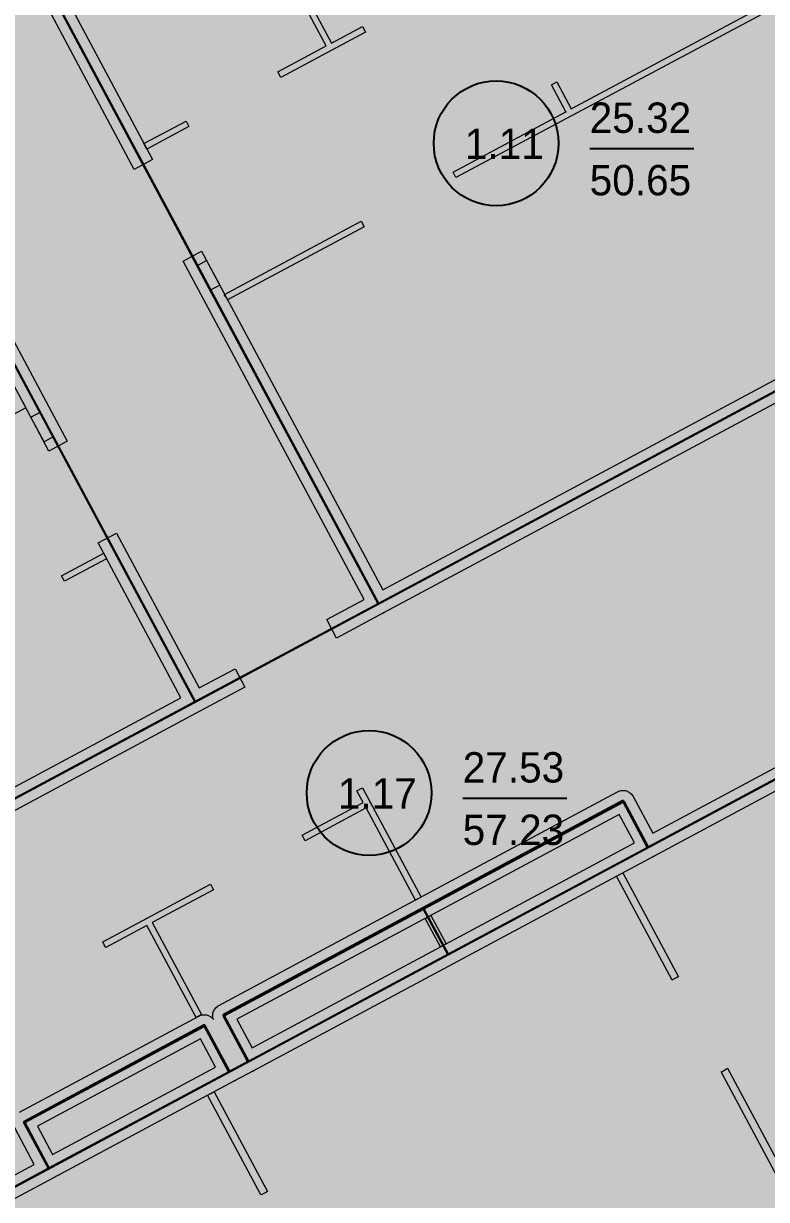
# Model space of a CAD drawing. Header units: millimetres. Extents: x 0 to 224629, y -187555 to 25097.
# Drawn here: x 69066 to 76210, y -154890 to -143588 of the extents above; entities that cross this region are included whole.
import ezdxf

# ---------------------------------------------------------------- set-up
doc = ezdxf.new("R2010")
doc.units = ezdxf.units.MM
doc.linetypes.add('Solid', pattern=[0])
for name, color, linetype, lineweight in [('Inner Walls', 5, 'Solid', 0), ('One-Bedroom Apartment', 252, 'Solid', 25), ('Room Objects', 47, 'Solid', 15), ('Room Walls', 47, 'Solid', 35), ('Service Area', 252, 'Solid', 25), ('Three-Bedroom Apartment', 151, 'Solid', 25)]:
    doc.layers.add(name, color=color, linetype=linetype, lineweight=lineweight)
doc.styles.add('Dialog.plain', font='Dialog.plain')

msp = doc.modelspace()

# ---------------------------------------------------------------- hatches: boundary and pattern name
at = {"layer": 'One-Bedroom Apartment', "linetype": 'Solid', "lineweight": 25}
for points in [[(69374, -143366), (71232, -142371), (71232, -142371), (71468, -142812), (71469, -142814), (71471, -142815), (71472, -142816), (71474, -142817), (71476, -142817), (71478, -142817), (71480, -142817), (71482, -142816), (73009, -141998), (73011, -141997), (73012, -141996), (73013, -141994), (73014, -141992), (73014, -141991), (73014, -141989), (73014, -141987), (73013, -141985), (72777, -141544), (76163, -139732), (77715, -142631), (79267, -145531), (72479, -149165), (72478, -149164), (70926, -146265)], [(60823, -147944), (67611, -144310), (69163, -147209), (70715, -150108), (70715, -150109), (68857, -151103), (68857, -151103), (68621, -150663), (68620, -150661), (68619, -150660), (68617, -150659), (68616, -150658), (68614, -150657), (68612, -150657), (68610, -150658), (68608, -150659), (67080, -151476), (67079, -151477), (67077, -151479), (67076, -151480), (67076, -151482), (67075, -151484), (67075, -151486), (67076, -151488), (67076, -151490), (67312, -151931), (63927, -153743), (62375, -150843)], [(63927, -153743), (71597, -149637), (79267, -145531), (80819, -148430), (75076, -151505), (74840, -151064), (74839, -151063), (74837, -151061), (74836, -151060), (74834, -151060), (74832, -151059), (74830, -151059), (74828, -151060), (74826, -151060), (72909, -152087), (70991, -153113), (70989, -153114), (70988, -153116), (70987, -153117), (70986, -153119), (70986, -153121), (70986, -153123), (70986, -153125), (70987, -153127), (71223, -153568), (71223, -153568), (71049, -153661), (70813, -153220), (70812, -153218), (70810, -153217), (70809, -153216), (70807, -153215), (70805, -153215), (70803, -153215), (70801, -153215), (70799, -153216), (69074, -154140), (69072, -154141), (69070, -154142), (69069, -154144), (69069, -154146), (69068, -154148), (69068, -154150), (69069, -154152), (69069, -154153), (69305, -154594), (69305, -154594), (65479, -156642)]]:
    msp.add_hatch(color=250, dxfattribs=at).paths.add_polyline_path(points, flags=0)
at = {"layer": 'Room Objects', "linetype": 'Solid', "lineweight": 0}
for points in [[(70953, -146104), (70865, -146151), (70865, -146151), (70865, -146151), (70738, -145913), (70826, -145866), (70826, -145866), (70826, -145866)], [(69136, -147371), (69225, -147324), (69225, -147324), (69225, -147324), (69352, -147562), (69264, -147609), (69264, -147609), (69264, -147609)]]:
    msp.add_hatch(color=5, dxfattribs=at).paths.add_polyline_path(points, flags=0)
at = {"layer": 'Service Area', "linetype": 'Solid', "lineweight": 25}
for points in [[(59850, -129813), (61614, -128869), (72478, -149164), (70715, -150108)], [(74831, -151069), (75067, -151510), (73149, -152536), (72913, -152096)], [(70996, -153122), (72913, -152096), (73149, -152536), (73149, -152536), (71232, -153563)], [(71040, -153666), (69314, -154589), (69078, -154149), (70804, -153225)]]:
    msp.add_hatch(color=254, dxfattribs=at).paths.add_polyline_path(points, flags=0)
at = {"layer": 'Three-Bedroom Apartment', "linetype": 'Solid', "lineweight": 25}
h = msp.add_hatch(color=150, dxfattribs=at)
h.paths.add_polyline_path([(65876, -156430), (73149, -152536), (80423, -148643), (82015, -151618), (83608, -154594), (80058, -156495), (79869, -156142), (79868, -156140), (79866, -156139), (79865, -156138), (79863, -156137), (79861, -156137), (79859, -156137), (79857, -156137), (79855, -156138), (77023, -157654), (75624, -155041), (74742, -155512), (73861, -155985), (75165, -158422), (75165, -158422), (71969, -160132), (71968, -160134), (71966, -160135), (71965, -160137), (71965, -160138), (71964, -160140), (71964, -160142), (71965, -160144), (71965, -160146), (72248, -160675), (72248, -160675), (69062, -162381), (67469, -159406)], flags=0)
h.paths.add_polyline_path([(79064, -153765), (78828, -153324), (78827, -153323), (78826, -153321), (78824, -153320), (78823, -153320), (78821, -153319), (78819, -153319), (78817, -153320), (78815, -153320), (77377, -154090), (77375, -154091), (77374, -154093), (77373, -154094), (77372, -154096), (77372, -154098), (77372, -154100), (77372, -154102), (77373, -154104), (77609, -154545), (77610, -154546), (77611, -154548), (77613, -154549), (77615, -154549), (77616, -154550), (77618, -154550), (77620, -154549), (77622, -154549), (79060, -153779), (79062, -153778), (79063, -153776), (79064, -153775), (79065, -153773), (79066, -153771), (79066, -153769), (79065, -153767)], flags=0)

# ---------------------------------------------------------------- linework, layer by layer
at = {"layer": 'Inner Walls', "color": 47, "linetype": 'Solid', "lineweight": 15}
for p, q in [((70130, -144990), (69286, -143413)), ((69510, -143407), (70307, -144896)), ((67699, -144263), (69487, -147603)), ((69075, -147256), (67570, -144445)), ((70307, -144896), (70130, -144990)), ((72520, -149030), (79000, -145561)), ((70602, -145872), (70779, -145777)), ((70779, -145777), (71015, -146218)), ((79094, -145737), (72526, -149253)), ((72343, -149124), (70602, -145872)), ((71015, -146218), (72520, -149030)), ((69311, -147697), (69075, -147256)), ((69487, -147603), (69311, -147697)), ((69783, -148579), (69959, -148485)), ((69959, -148485), (70756, -149973)), ((70580, -150068), (69783, -148579)), ((75117, -151370), (80174, -148663)), ((80249, -148849), (75123, -151593)), ((71982, -149317), (72343, -149124)), ((72526, -149253), (72076, -149494)), ((72076, -149494), (71982, -149317)), ((70756, -149973), (71100, -149789)), ((71100, -149789), (71195, -149966)), ((71195, -149966), (70763, -150197)), ((68898, -150968), (70580, -150068)), ((70763, -150197), (68905, -151192)), ((72861, -151999), (74779, -150972)), ((74779, -150972), (74788, -150968)), ((74788, -150968), (74790, -150967)), ((74790, -150967), (74808, -150961)), ((74808, -150961), (74810, -150961)), ((74810, -150961), (74830, -150959)), ((74830, -150959), (74832, -150959)), ((74832, -150959), (74851, -150961)), ((74851, -150961), (74853, -150961)), ((74853, -150961), (74872, -150967)), ((74872, -150967), (74874, -150968)), ((74874, -150968), (74891, -150977)), ((74891, -150977), (74893, -150978)), ((74893, -150978), (74908, -150991)), ((74908, -150991), (74909, -150992)), ((74909, -150992), (74922, -151007)), ((74922, -151007), (74923, -151009)), ((74923, -151009), (74928, -151017)), ((74928, -151017), (75117, -151370)), ((74794, -151191), (72956, -152175)), ((74940, -151464), (74794, -151191)), ((71264, -153432), (74940, -151464)), ((75123, -151593), (73196, -152625)), ((70944, -153025), (72861, -151999)), ((72956, -152175), (71118, -153159)), ((73196, -152625), (71270, -153656)), ((70919, -153044), (70934, -153031)), ((70934, -153031), (70935, -153030)), ((70935, -153030), (70944, -153025)), ((69026, -154052), (70752, -153128)), ((70752, -153128), (70761, -153124)), ((70761, -153124), (70763, -153123)), ((70763, -153123), (70782, -153117)), ((70782, -153117), (70783, -153117)), ((70783, -153117), (70803, -153115)), ((70803, -153115), (70805, -153115)), ((70805, -153115), (70824, -153117)), ((70824, -153117), (70826, -153117)), ((70826, -153117), (70845, -153123)), ((70845, -153123), (70847, -153124)), ((70847, -153124), (70864, -153133)), ((70864, -153133), (70866, -153134)), ((70866, -153134), (70881, -153146)), ((70881, -153146), (70882, -153148)), ((70882, -153148), (70893, -153161)), ((70886, -153121), (70888, -153102)), ((70886, -153123), (70886, -153121)), ((70888, -153143), (70886, -153123)), ((70888, -153100), (70894, -153081)), ((70888, -153102), (70888, -153100)), ((70888, -153145), (70888, -153143)), ((70893, -153161), (70888, -153145)), ((70894, -153081), (70895, -153079)), ((70895, -153079), (70904, -153062)), ((70904, -153062), (70905, -153060)), ((70905, -153060), (70917, -153045)), ((70917, -153045), (70919, -153044)), ((71118, -153159), (71264, -153432)), ((70767, -153347), (69201, -154185)), ((70913, -153620), (70767, -153347)), ((69346, -154459), (70913, -153620)), ((71270, -153656), (71096, -153749)), ((71096, -153749), (69353, -154682)), ((69170, -154553), (68981, -154201)), ((69201, -154185), (69346, -154459)), ((66030, -156234), (69170, -154553)), ((69353, -154682), (66143, -156400))]:
    msp.add_line(p, q, dxfattribs=at)
for p in [(72526, -149253), (75123, -151593), (71270, -153656), (71096, -153749)]:
    msp.add_point(p, dxfattribs=at)
at = {"layer": 'One-Bedroom Apartment', "color": 250, "linetype": 'Solid', "lineweight": 25}
for p, q in [((70926, -146265), (69374, -143366)), ((67611, -144310), (69163, -147209)), ((71597, -149637), (79267, -145531)), ((79267, -145531), (72479, -149165)), ((72478, -149164), (70926, -146265)), ((69163, -147209), (70715, -150108)), ((80819, -148430), (75076, -151505)), ((72479, -149165), (72478, -149164)), ((63927, -153743), (71597, -149637)), ((70715, -150109), (68857, -151103)), ((70715, -150108), (70715, -150109)), ((74826, -151060), (72909, -152087)), ((74828, -151060), (74826, -151060)), ((74830, -151059), (74828, -151060)), ((74832, -151059), (74830, -151059)), ((74834, -151060), (74832, -151059)), ((74836, -151060), (74834, -151060)), ((74837, -151061), (74836, -151060)), ((74839, -151063), (74837, -151061)), ((74840, -151064), (74839, -151063)), ((75076, -151505), (74840, -151064)), ((72909, -152087), (70991, -153113)), ((70987, -153117), (70986, -153119)), ((70986, -153119), (70986, -153121)), ((70986, -153121), (70986, -153123)), ((70986, -153123), (70986, -153125)), ((70986, -153125), (70987, -153127)), ((70988, -153116), (70987, -153117)), ((70987, -153127), (71223, -153568)), ((70989, -153114), (70988, -153116)), ((70991, -153113), (70989, -153114)), ((70799, -153216), (69074, -154140)), ((70801, -153215), (70799, -153216)), ((70803, -153215), (70801, -153215)), ((70805, -153215), (70803, -153215)), ((70807, -153215), (70805, -153215)), ((70809, -153216), (70807, -153215)), ((70810, -153217), (70809, -153216)), ((70812, -153218), (70810, -153217)), ((70813, -153220), (70812, -153218)), ((71049, -153661), (70813, -153220)), ((71223, -153568), (71049, -153661)), ((69069, -154146), (69068, -154148)), ((69068, -154148), (69068, -154150)), ((69068, -154150), (69069, -154152)), ((69070, -154142), (69069, -154144)), ((69069, -154144), (69069, -154146)), ((69069, -154152), (69069, -154153)), ((69069, -154153), (69305, -154594)), ((69072, -154141), (69070, -154142)), ((69074, -154140), (69072, -154141)), ((69305, -154594), (65479, -156642))]:
    msp.add_line(p, q, dxfattribs=at)
for p in [(71223, -153568), (69305, -154594)]:
    msp.add_point(p, dxfattribs=at)
at = {"layer": 'Room Objects', "color": 0, "linetype": 'Solid', "lineweight": 0}
for p, q in [((70738, -145913), (70826, -145866)), ((70865, -146151), (70738, -145913)), ((70826, -145866), (70953, -146104)), ((70953, -146104), (70865, -146151)), ((69136, -147371), (69225, -147324)), ((69264, -147609), (69136, -147371)), ((69225, -147324), (69352, -147562)), ((69352, -147562), (69264, -147609))]:
    msp.add_line(p, q, dxfattribs=at)
for p in [(70826, -145866), (70826, -145866), (70865, -146151), (70865, -146151), (69225, -147324), (69225, -147324), (69264, -147609), (69264, -147609)]:
    msp.add_point(p, dxfattribs=at)
at = {"layer": 'Room Walls', "color": 47, "linetype": 'Solid', "lineweight": 9}
for p, q in [((74333, -144408), (77480, -142723)), ((77509, -142776), (74335, -144475)), ((71977, -143804), (71503, -142918)), ((71555, -142890), (72029, -143776)), ((72029, -143776), (72326, -143617)), ((72326, -143617), (72354, -143670)), ((72354, -143670), (72031, -143843)), ((71511, -144053), (71977, -143804)), ((72031, -143843), (71539, -144106)), ((71539, -144106), (71511, -144053)), ((74142, -144178), (74195, -144150)), ((74280, -144436), (74142, -144178)), ((74195, -144150), (74333, -144408)), ((73196, -145016), (74280, -144436)), ((70224, -144742), (70629, -144525)), ((70629, -144525), (70643, -144552)), ((70643, -144552), (70657, -144578)), ((74335, -144475), (73224, -145069)), ((70657, -144578), (70253, -144795)), ((70253, -144795), (70224, -144742)), ((73224, -145069), (73196, -145016)), ((71000, -146192), (72314, -145488)), ((72343, -145541), (71029, -146245)), ((72314, -145488), (72343, -145541)), ((70995, -146195), (71000, -146192)), ((71015, -146218), (70995, -146195)), ((71022, -146231), (71015, -146218)), ((71029, -146245), (71022, -146231)), ((69064, -147229), (69075, -147257)), ((69075, -147257), (69082, -147270)), ((69082, -147270), (69089, -147283)), ((69089, -147283), (67775, -147986)), ((69432, -148896), (69837, -148680)), ((69865, -148733), (69461, -148949)), ((69837, -148680), (69865, -148733)), ((69461, -148949), (69432, -148896)), ((72272, -150962), (72325, -150934)), ((72333, -151074), (72272, -150962)), ((72325, -150934), (72400, -151072)), ((71745, -151389), (72333, -151074)), ((72400, -151072), (72888, -151984)), ((72361, -151127), (71773, -151442)), ((72835, -152013), (72361, -151127)), ((71773, -151442), (71745, -151389)), ((74768, -151783), (74821, -151755)), ((75302, -152782), (74768, -151783)), ((74821, -151755), (74830, -151750)), ((74830, -151750), (75364, -152749)), ((70250, -152189), (70864, -151861)), ((70864, -151861), (70892, -151914)), ((70892, -151914), (70304, -152228)), ((72888, -151984), (72835, -152013)), ((69828, -152415), (70250, -152189)), ((70304, -152228), (70779, -153114)), ((72929, -152189), (72982, -152161)), ((73076, -152462), (72929, -152189)), ((72982, -152161), (73129, -152434)), ((70252, -152256), (69856, -152468)), ((70726, -153142), (70252, -152256)), ((69842, -152442), (69828, -152415)), ((69856, -152468), (69842, -152442)), ((73129, -152434), (73076, -152462)), ((75311, -152777), (75302, -152782)), ((75329, -152768), (75311, -152777)), ((75355, -152753), (75329, -152768)), ((75364, -152749), (75355, -152753)), ((70779, -153114), (70726, -153142)), ((75774, -153663), (75783, -153659)), ((76314, -154671), (75774, -153663)), ((75783, -153659), (75827, -153635)), ((75827, -153635), (75836, -153630)), ((75836, -153630), (76356, -154602)), ((70836, -153888), (70880, -153865)), ((71349, -154847), (70836, -153888)), ((70880, -153865), (70889, -153860)), ((70889, -153860), (70898, -153855)), ((70898, -153855), (71411, -154814)), ((71358, -154842), (71349, -154847)), ((71401, -154819), (71358, -154842)), ((71402, -154819), (71401, -154819)), ((71411, -154814), (71402, -154819))]:
    msp.add_line(p, q, dxfattribs=at)
for p in [(74280, -144436), (72400, -151072), (70250, -152189)]:
    msp.add_point(p, dxfattribs=at)
at = {"layer": 'Service Area', "color": 254, "linetype": 'Solid', "lineweight": 25}
for p, q in [((61614, -128869), (72478, -149164)), ((70715, -150108), (59850, -129813)), ((72478, -149164), (70715, -150108)), ((72913, -152096), (74831, -151069)), ((74831, -151069), (75067, -151510)), ((75067, -151510), (73149, -152536)), ((70996, -153122), (72913, -152096)), ((73149, -152536), (72913, -152096)), ((72913, -152096), (73149, -152536)), ((73149, -152536), (71232, -153563)), ((71232, -153563), (70996, -153122)), ((69078, -154149), (70804, -153225)), ((70804, -153225), (71040, -153666)), ((71040, -153666), (69314, -154589)), ((69314, -154589), (69078, -154149))]:
    msp.add_line(p, q, dxfattribs=at)
msp.add_point((73149, -152536), dxfattribs=at)
at = {"layer": 'Three-Bedroom Apartment', "color": 7, "linetype": 'Solid', "lineweight": 25}
for p, q in [((74510, -144789), (75510, -144789)), ((73289, -151033), (74289, -151033))]:
    msp.add_line(p, q, dxfattribs=at)
at = {"layer": 'Three-Bedroom Apartment', "color": 150, "linetype": 'Solid', "lineweight": 25}
for p, q in [((73149, -152536), (80423, -148643)), ((65876, -156430), (73149, -152536))]:
    msp.add_line(p, q, dxfattribs=at)
at = {"layer": 'Three-Bedroom Apartment', "color": 7, "linetype": 'Solid', "lineweight": 25}
for centre in [(73610, -144739), (72389, -150983)]:
    msp.add_circle(centre, 600, dxfattribs=at)

# ---------------------------------------------------------------- texts
at = {"layer": 'Three-Bedroom Apartment', "color": 7, "linetype": 'Solid', "lineweight": 25, "style": 'Dialog.plain'}
for s, p in [('25.32', (74510, -144639)), ('1.11', (73310, -144889)), ('50.65', (74510, -145239)), ('27.53', (73289, -150883)), ('1.17', (72089, -151133)), ('57.23', (73289, -151483))]:
    msp.add_text(s, height=291.6, dxfattribs=at).set_placement(p)

doc.saveas('drawing.dxf')
